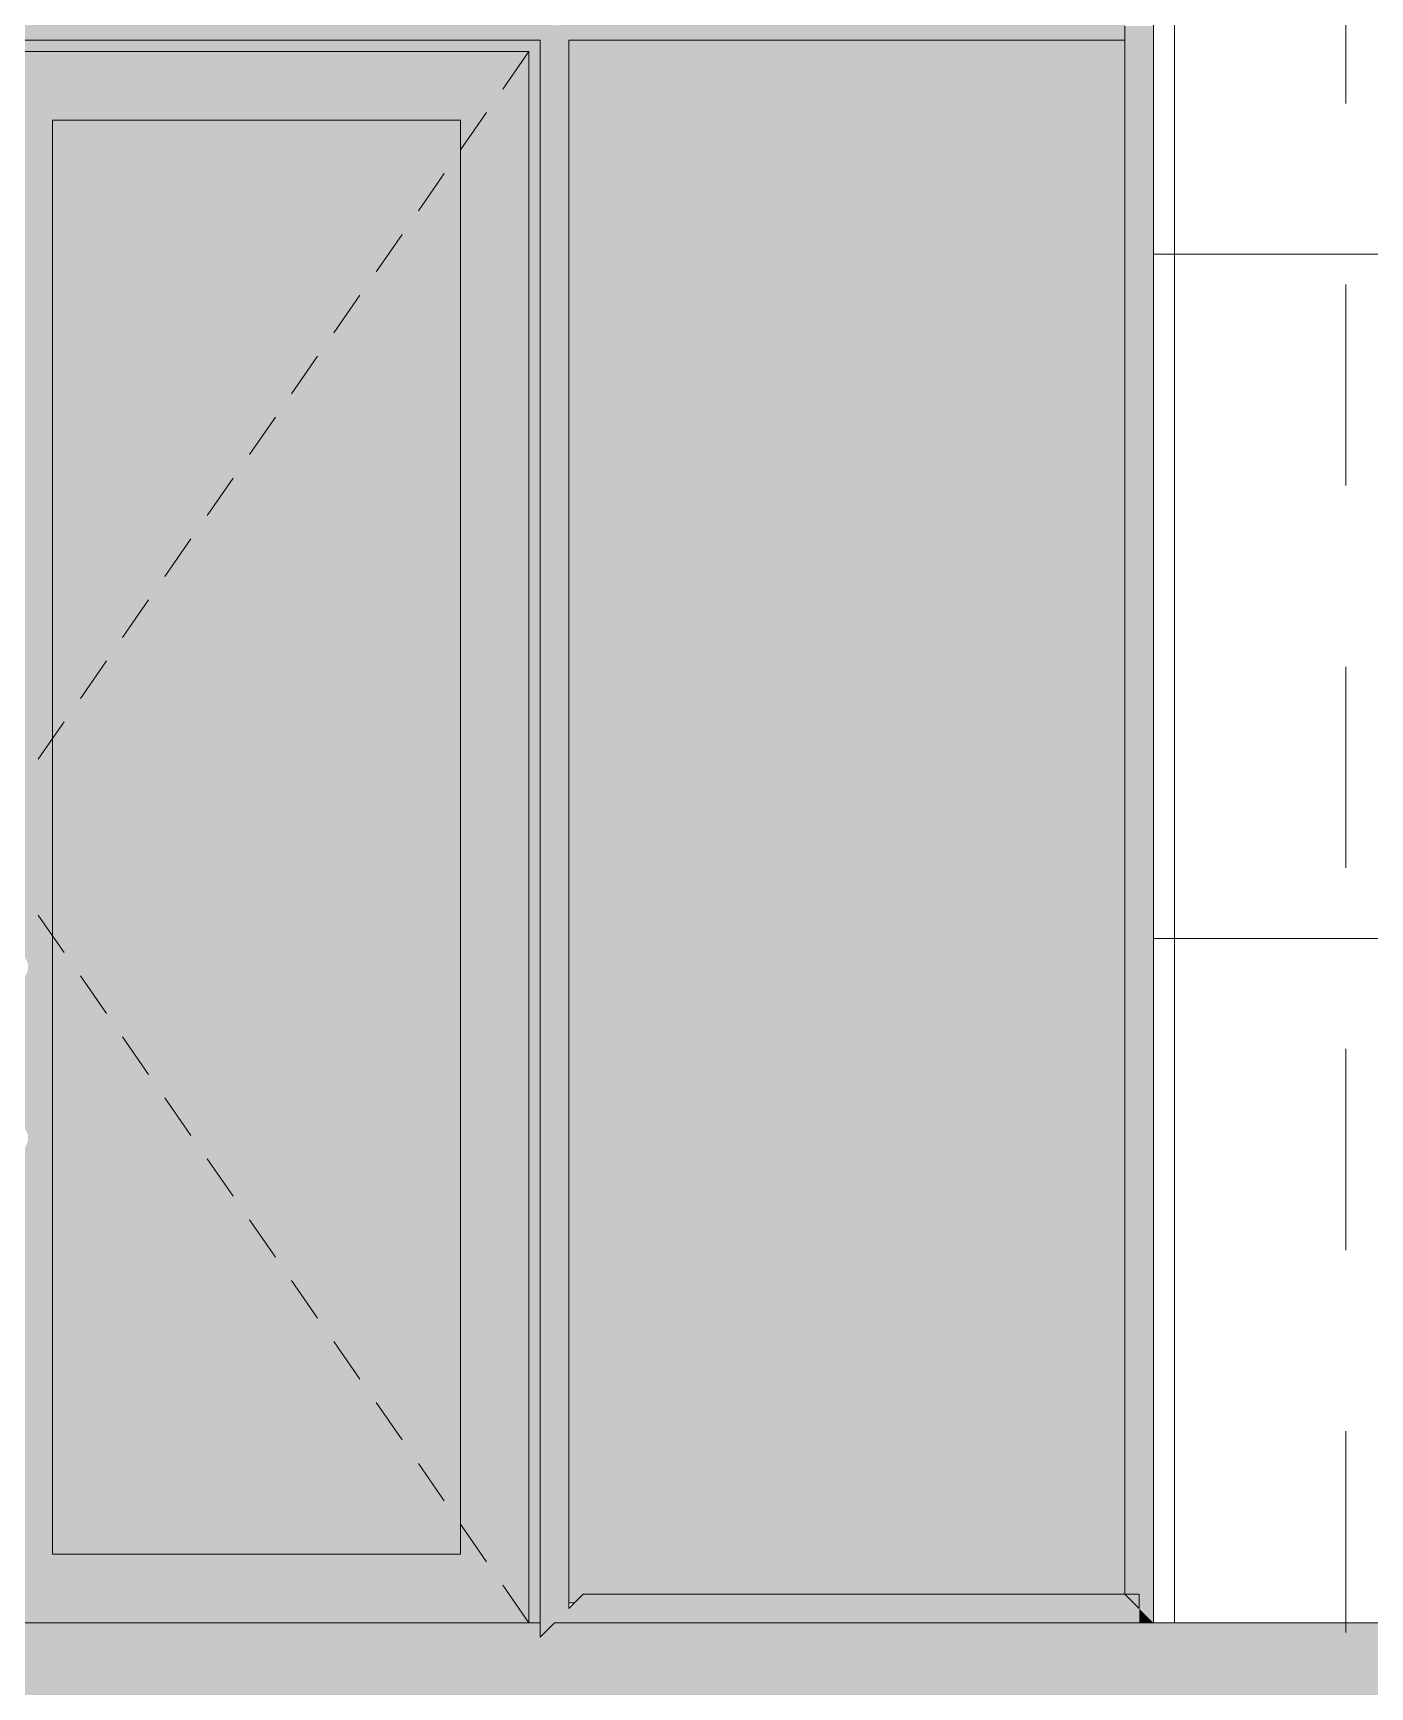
# Model space of a CAD drawing. Header units: millimetres. Extents: x 1499747 to 4230374, y -28481 to 441852.
# Drawn here: x 4139561 to 4141905, y 363716 to 366616 of the extents above; entities that cross this region are included whole.
import ezdxf

# ---------------------------------------------------------------- set-up
doc = ezdxf.new("R2010")
doc.units = ezdxf.units.MM
doc.header["$MEASUREMENT"] = 0
doc.layers.add('Чертеж и Рисунок', color=7, linetype='Continuous')

msp = doc.modelspace()

# ---------------------------------------------------------------- hatches: boundary and pattern name
at = {"layer": 'Чертеж и Рисунок', "linetype": 'Continuous', "lineweight": 0, "true_color": 0x4b4e54}
for points in [[(4139040.25172, 366603.3605), (4139860.25298, 366603.3605), (4139860.25298, 366653.36058), (4139040.25172, 366653.36058)], [(4139860.25298, 366603.3605), (4140450.25388, 366603.3605), (4140475.25392, 366628.36054), (4140450.25388, 366653.36058), (4139860.25298, 366653.36058)], [(4140680.25423, 366603.3605), (4140680.25423, 366653.36058), (4140500.25395, 366653.36058), (4140475.25392, 366628.36054), (4140500.25395, 366603.3605)], [(4140680.25423, 366603.3605), (4141475.25544, 366603.3605), (4141475.25544, 366653.36058), (4140680.25423, 366653.36058)], [(4140450.25388, 366603.3605), (4140450.25388, 366093.35972), (4140500.25395, 366093.35972), (4140500.25395, 366603.3605), (4140475.25392, 366628.36054)], [(4141525.25552, 366628.36054), (4141475.25544, 366628.36054), (4141475.25544, 366093.35972), (4141525.25552, 366093.35972)], [(4140500.25395, 365623.359), (4140500.25395, 366093.35972), (4140450.25388, 366093.35972), (4140450.25388, 365623.359)], [(4141525.25552, 366093.35972), (4141475.25544, 366093.35972), (4141475.25544, 365623.359), (4141525.25552, 365623.359)], [(4140500.25395, 364333.35703), (4140500.25395, 365623.359), (4140450.25388, 365623.359), (4140450.25388, 364333.35703)], [(4141525.25552, 365623.359), (4141475.25544, 365623.359), (4141475.25544, 364333.35703), (4141525.25552, 364333.35703)], [(4140500.25395, 363853.3563), (4140500.25395, 364333.35703), (4140450.25388, 364333.35703), (4140450.25388, 363803.35622)], [(4141525.25552, 364333.35703), (4141475.25544, 364333.35703), (4141475.25544, 363878.35634), (4141525.25552, 363828.35626)], [(4140680.25423, 363828.35626), (4140680.25423, 363878.35634), (4140525.25399, 363878.35634), (4140475.25392, 363828.35626)], [(4140680.25423, 363828.35626), (4141500.25548, 363828.35626), (4141500.25548, 363853.3563), (4141475.25544, 363878.35634), (4140680.25423, 363878.35634)], [(4141525.25552, 363828.35626), (4141500.25548, 363853.3563), (4141500.25548, 363828.35626)]]:
    msp.add_hatch(color=251, dxfattribs=at).paths.add_polyline_path(points)
at = {"layer": 'Чертеж и Рисунок', "linetype": 'Continuous', "lineweight": 0, "true_color": 0x2e2e2e}
for points in [[(4140450.25388, 366603.3605), (4138500.2509, 366603.3605), (4138520.25093, 366583.36047), (4140430.25385, 366583.36047)], [(4140450.25388, 363828.35626), (4140450.25388, 366603.3605), (4140430.25385, 366583.36047), (4140430.25385, 363828.35626)], [(4139475.25239, 366583.36047), (4139595.25257, 366463.36029), (4140310.25366, 366463.36029), (4140430.25385, 366583.36047)], [(4140310.25366, 363948.35644), (4140430.25385, 363828.35626), (4140430.25385, 366583.36047), (4140310.25366, 366463.36029)], [(4139475.25239, 363828.35626), (4140430.25385, 363828.35626), (4140310.25366, 363948.35644), (4139595.25257, 363948.35644)]]:
    msp.add_hatch(color=250, dxfattribs=at).paths.add_polyline_path(points)
at = {"layer": 'Чертеж и Рисунок', "linetype": 'Continuous', "lineweight": 0, "true_color": 0x84adf9}
for points in [[(4140500.25395, 363863.35631), (4140510.25397, 363863.35631), (4140525.25399, 363878.35634), (4141475.25544, 363878.35634), (4141475.25544, 364333.35703), (4141475.25544, 366603.3605), (4140500.25395, 366603.3605)], [(4139595.25257, 363948.35644), (4140310.25366, 363948.35644), (4140310.25366, 366463.36029), (4139595.25257, 366463.36029)]]:
    msp.add_hatch(color=161, dxfattribs=at).paths.add_polyline_path(points)
at = {"layer": 'Чертеж и Рисунок', "linetype": 'Continuous', "lineweight": 0, "true_color": 0x2e2e2e}
h = msp.add_hatch(color=250, dxfattribs=at)
h.paths.add_polyline_path([(4139475.25239, 366583.36047), (4139475.25239, 363828.35626), (4139595.25256, 363948.35643), (4139595.25256, 366463.3603)])
h.paths.add_polyline_path([(4139498.25243, 364678.35754), (4139498.65244, 364683.05755), (4139499.85242, 364687.65756), (4139501.85243, 364691.85759), (4139504.55243, 364695.75757), (4139507.85246, 364699.0576), (4139511.75243, 364701.7576), (4139515.25243, 364703.45759), (4139515.25243, 364953.35798), (4139511.75243, 364955.05798), (4139507.85246, 364957.75798), (4139504.55243, 364961.05801), (4139501.85243, 364964.85798), (4139499.85242, 364969.15801), (4139498.65244, 364973.75802), (4139498.25243, 364978.35803), (4139498.65244, 364983.05804), (4139499.85242, 364987.65805), (4139501.85243, 364991.85804), (4139504.55243, 364995.75805), (4139507.85246, 364999.05804), (4139511.75243, 365001.75804), (4139515.95246, 365003.75805), (4139520.55247, 365004.95807), (4139525.25248, 365005.35804), (4139529.95245, 365004.95807), (4139534.4525, 365003.75805), (4139538.75249, 365001.75804), (4139542.5525, 364999.05804), (4139545.9525, 364995.75805), (4139548.6525, 364991.85804), (4139550.5525, 364987.65805), (4139551.85252, 364983.05804), (4139552.2525, 364978.35803), (4139551.85252, 364973.75802), (4139550.5525, 364969.15801), (4139548.6525, 364964.85798), (4139545.9525, 364961.05801), (4139542.5525, 364957.75798), (4139538.75249, 364955.05798), (4139535.25249, 364953.35798), (4139535.25249, 364703.45759), (4139538.75249, 364701.7576), (4139542.5525, 364699.0576), (4139545.9525, 364695.75757), (4139548.6525, 364691.85759), (4139550.5525, 364687.65756), (4139551.85252, 364683.05755), (4139552.2525, 364678.35754), (4139551.85252, 364673.75753), (4139550.5525, 364669.15753), (4139548.6525, 364664.85753), (4139545.9525, 364661.05752), (4139542.5525, 364657.75753), (4139538.75249, 364655.05753), (4139534.4525, 364653.05752), (4139529.95245, 364651.85751), (4139525.25248, 364651.35752), (4139520.55247, 364651.85751), (4139515.95246, 364653.05752), (4139511.75243, 364655.05753), (4139507.85246, 364657.75753), (4139504.55243, 364661.05752), (4139501.85243, 364664.85753), (4139499.85242, 364669.15753), (4139498.65244, 364673.75753)], flags=0)
at = {"layer": 'Чертеж и Рисунок', "linetype": 'Continuous', "lineweight": 0, "true_color": 0x7f7f7f}
for points in [[(4138475.25086, 363828.35626), (4137412.74924, 363828.35626), (4137412.74924, 363628.35595), (4141537.75554, 363628.35595), (4141537.75554, 363828.35626), (4140475.25392, 363828.35626), (4140450.25388, 363803.35622), (4140450.25388, 363828.35626), (4138500.2509, 363828.35626), (4138500.2509, 363803.35622)], [(4141537.75554, 363828.35626), (4141537.75554, 359728.35), (4142187.75653, 359728.35), (4142187.75653, 363828.35626)]]:
    msp.add_hatch(color=8, dxfattribs=at).paths.add_polyline_path(points)

# ---------------------------------------------------------------- linework, layer by layer
at = {"layer": 'Чертеж и Рисунок', "color": 253, "linetype": 'Continuous', "lineweight": 5, "true_color": 0xaaaaaa}
for points in [[(4141562.45558, 368578.36352), (4141562.45558, 363828.35626)], [(4141525.25552, 366227.95993), (4142762.75741, 366227.95993)], [(4141525.25552, 365027.95809), (4142762.75741, 365027.95809)]]:
    msp.add_lwpolyline(points, dxfattribs=at)
at = {"layer": 'Чертеж и Рисунок', "color": 7, "linetype": 'Continuous', "lineweight": 5}
for points in [[(4141525.25552, 368078.36275), (4141525.25552, 363828.35626)], [(4141475.25544, 366628.36054), (4141475.25544, 366603.3605)], [(4139860.25298, 366603.3605), (4139040.25172, 366603.3605)], [(4140450.25388, 366603.3605), (4139860.25298, 366603.3605)], [(4140450.25388, 366603.3605), (4140450.25388, 366093.35972)], [(4140500.25395, 366603.3605), (4140500.25395, 366093.35972)], [(4140680.25423, 366603.3605), (4140500.25395, 366603.3605)], [(4141475.25544, 366603.3605), (4140680.25423, 366603.3605)], [(4141475.25544, 366603.3605), (4141475.25544, 366093.35972)], [(4139475.25239, 366583.36047), (4140430.25385, 366583.36047)], [(4140430.25385, 366583.36047), (4140430.25385, 363828.35626)], [(4140310.25366, 366463.36029), (4139595.25257, 366463.36029)], [(4139595.25257, 366463.36029), (4139595.25257, 363948.35644)], [(4140310.25366, 363948.35644), (4140310.25366, 366463.36029)], [(4140450.25388, 366093.35972), (4140450.25388, 365623.359)], [(4140500.25395, 366093.35972), (4140500.25395, 365623.359)], [(4141475.25544, 366093.35972), (4141475.25544, 365623.359)], [(4140450.25388, 365623.359), (4140450.25388, 364333.35703)], [(4140500.25395, 365623.359), (4140500.25395, 364333.35703)], [(4141475.25544, 365623.359), (4141475.25544, 364333.35703)], [(4140450.25388, 364333.35703), (4140450.25388, 363803.35622)], [(4140500.25395, 364333.35703), (4140500.25395, 363853.3563)], [(4141475.25544, 364333.35703), (4141475.25544, 363878.35634)], [(4139595.25257, 363948.35644), (4140310.25366, 363948.35644)], [(4140500.25395, 363853.3563), (4140525.25399, 363878.35634)], [(4140680.25423, 363878.35634), (4140525.25399, 363878.35634)], [(4141475.25544, 363878.35634), (4140680.25423, 363878.35634)], [(4141500.25548, 363878.35634), (4141475.25544, 363878.35634)], [(4141500.25548, 363853.3563), (4141475.25544, 363878.35634)], [(4141500.25548, 363878.35634), (4141500.25548, 363853.3563)], [(4140510.25397, 363863.35631), (4140500.25395, 363863.35631)], [(4140430.25385, 363828.35626), (4139475.25239, 363828.35626)], [(4140450.25388, 363828.35626), (4140430.25385, 363828.35626)], [(4140475.25392, 363828.35626), (4140450.25388, 363803.35622)], [(4140680.25423, 363828.35626), (4140475.25392, 363828.35626)], [(4141500.25548, 363828.35626), (4140680.25423, 363828.35626)], [(4141525.25552, 363828.35626), (4141500.25548, 363828.35626)], [(4141525.25552, 363828.35626), (4142762.75741, 363828.35626)]]:
    msp.add_lwpolyline(points, dxfattribs=at)
at = {"layer": 'Чертеж и Рисунок', "color": 8, "linetype": 'Continuous', "lineweight": 15}
for points in [[(4141862.75604, 366845.36087), (4141862.75604, 366492.56033)], [(4141862.75604, 366175.05984), (4141862.75604, 365822.25931)], [(4141862.75604, 365504.75882), (4141862.75604, 365152.05828)], [(4141862.75604, 364834.5578), (4141862.75604, 364481.75726)], [(4141862.75604, 364164.25677), (4141862.75604, 363811.45623)]]:
    msp.add_lwpolyline(points, dxfattribs=at)
at = {"layer": 'Чертеж и Рисунок', "color": 23, "linetype": 'Continuous', "lineweight": 5, "true_color": 0xbf8080}
for points in [[(4140430.25385, 366583.36047), (4140384.65378, 366517.66037)], [(4140356.15373, 366476.56031), (4140310.55366, 366410.8602)], [(4140282.05362, 366369.76014), (4140236.55355, 366303.96004)], [(4140208.05351, 366262.85998), (4140162.45344, 366197.15988)], [(4140133.95339, 366156.05982), (4140088.35332, 366090.35972)], [(4140059.85328, 366049.25965), (4140014.35321, 365983.45955)], [(4139985.85317, 365942.35949), (4139940.2531, 365876.65939)], [(4139911.75306, 365835.55933), (4139866.15299, 365769.75923)], [(4139837.65294, 365728.75916), (4139792.05287, 365662.95906)], [(4139763.65283, 365621.859), (4139718.05276, 365556.1589)], [(4139689.55272, 365515.05884), (4139643.95265, 365449.25874)], [(4139615.4526, 365408.15867), (4139595.25257, 365378.95863)], [(4139595.25257, 365378.95863), (4139569.85253, 365342.45857)], [(4139595.25257, 365032.8581), (4139569.85253, 365069.35816)], [(4139615.4526, 365003.55805), (4139595.25257, 365032.8581)], [(4139689.55272, 364896.75789), (4139643.95265, 364962.45799)], [(4139763.65283, 364789.95773), (4139718.05276, 364855.65783)], [(4139837.65294, 364683.05757), (4139792.05287, 364748.85767)], [(4139911.75306, 364576.2574), (4139866.15299, 364641.9575)], [(4139985.85317, 364469.45724), (4139940.2531, 364535.15734)], [(4140059.85328, 364362.55708), (4140014.35321, 364428.35718)], [(4140133.95339, 364255.75691), (4140088.35332, 364321.45701)], [(4140208.05351, 364148.95675), (4140162.45344, 364214.65685)], [(4140282.05362, 364042.05659), (4140236.55355, 364107.85669)], [(4140356.15373, 363935.25642), (4140310.55366, 364000.95652)], [(4140430.25385, 363828.35626), (4140384.65378, 363894.15636)]]:
    msp.add_lwpolyline(points, dxfattribs=at)
at = {"layer": 'Чертеж и Рисунок', "color": 1, "linetype": 'Continuous', "lineweight": 0}
for points in [[(4139759.65282, 363828.35626), (4140288.75363, 363828.35626)], [(4140500.45395, 363828.35626), (4140641.55417, 363828.35626)], [(4140853.25449, 363828.35626), (4141382.4553, 363828.35626)], [(4141594.05563, 363828.35626), (4141735.15584, 363828.35626)]]:
    msp.add_lwpolyline(points, dxfattribs=at)

doc.saveas('drawing.dxf')
